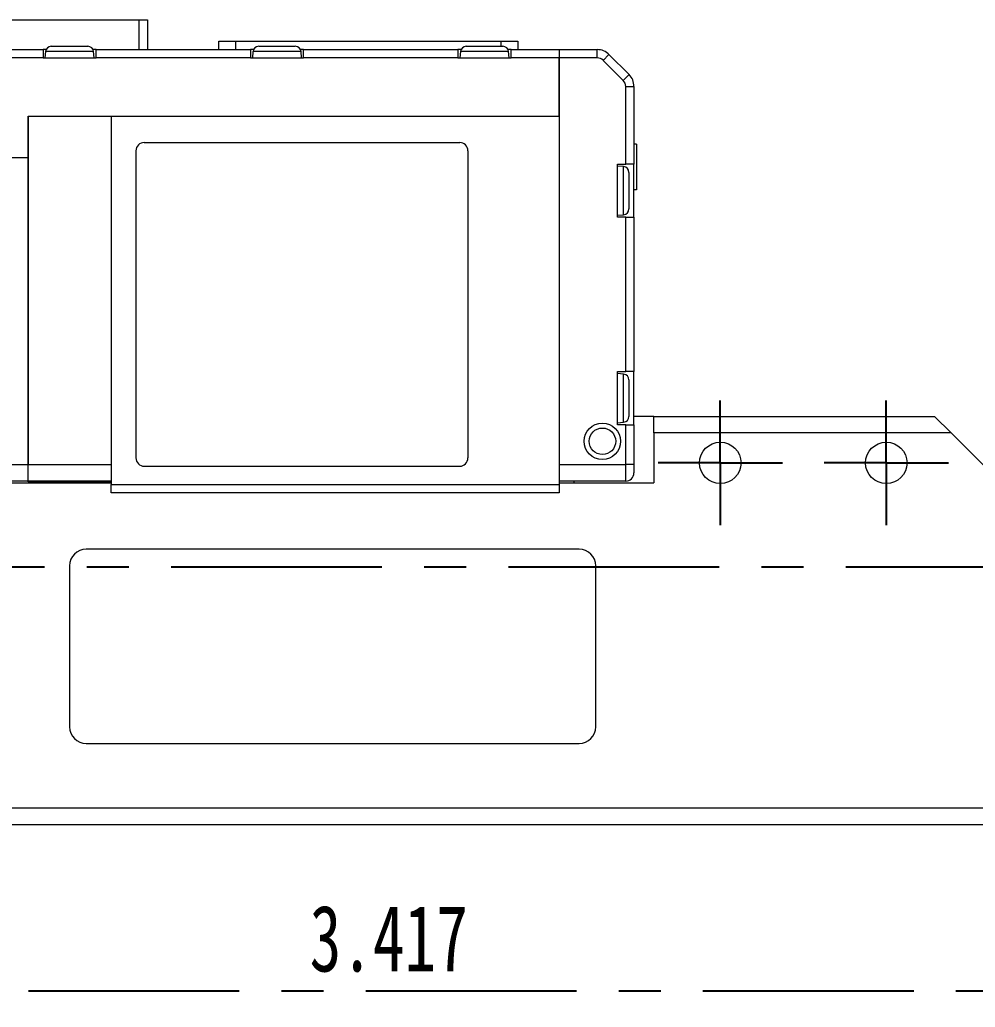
# Model space of a CAD drawing. Header units: inches. Extents: x 0.2 to 16.3, y 0.2 to 11.5.
# Drawn here: x 5.25 to 7.516, y 2.276 to 4.619 of the extents above; entities that cross this region are included whole.
import ezdxf

# ---------------------------------------------------------------- set-up
doc = ezdxf.new("R2010")
doc.units = ezdxf.units.IN
doc.header["$MEASUREMENT"] = 0
doc.linetypes.add('CENTERX2', pattern=[0.8, 0.5, -0.1, 0.1, -0.1])
doc.layers.add('CENTER_LINE', color=7, linetype='CENTERX2')
doc.styles.add('SLDTEXTSTYLE0', font='TXT', dxfattribs={"width": 0.7})
doc.dimstyles.new('SLDDIMSTYLE0', dxfattribs={"dimtxt": 0.15748, "dimasz": 0.13, "dimexe": 0, "dimexo": 0.0625, "dimgap": 0.03937, "dimtad": 1, "dimdec": 3, "dimrnd": 1e-09, "dimzin": 12, "dimdsep": 46, "dimtxsty": 'SLDTEXTSTYLE0', "dimsah": 1, "dimcen": 0.09, "dimadec": 0, "dimazin": 3, "dimtfac": 1, "dimtdec": 3, "dimtofl": 0, "dimtmove": 0, "dimatfit": 3, "dimfxl": 1, "dimfrac": 2, "dimtolj": 1, "dimtzin": 12, "dimarcsym": 0})

# ---------------------------------------------------------------- blocks, each defined once
blk = doc.blocks.new('_D_32')
at = {"layer": 'CENTER_LINE'}
for p, q in [((4.4706, 3.1187), (4.4706, 2.2762)), ((7.8879, 2.6777), (7.8879, 2.2762)), ((4.4706, 2.3155), (7.8879, 2.3155))]:
    blk.add_line(p, q, dxfattribs=at)
for points in [[(4.4706, 2.3155), (4.6006, 2.2955), (4.6006, 2.3355)], [(7.8879, 2.3155), (7.7579, 2.3355), (7.7579, 2.2955)]]:
    blk.add_solid(points, dxfattribs=at)
at = {"layer": 'CENTER_LINE', "insert": (5.9378, 2.5185), "char_height": 0.15748, "attachment_point": 1, "style": 'SLDTEXTSTYLE0'}
blk.add_mtext('3.417', dxfattribs=at)
blk = doc.blocks.new('SW_CENTERMARKSYMBOL_6')
at = {"layer": 'CENTER_LINE', "color": 0}
for p, q in [((0, 0.0984), (0, 0.1476)), ((0, 0), (0, 0.0984)), ((-0.0984, 0), (-0.1476, 0)), ((0, 0), (-0.0984, 0)), ((0, 0), (0, -0.0984)), ((0, 0), (0.0984, 0)), ((0.0984, 0), (0.1476, 0)), ((0, -0.0984), (0, -0.1476))]:
    blk.add_line(p, q, dxfattribs=at)
blk = doc.blocks.new('SW_CENTERMARKSYMBOL_7')
at = {"layer": 'CENTER_LINE', "color": 0}
for p, q in [((0, 0.0984), (0, 0.1476)), ((0, 0), (0, 0.0984)), ((-0.0984, 0), (-0.1476, 0)), ((0, 0), (-0.0984, 0)), ((0, 0), (0, -0.0984)), ((0, 0), (0.0984, 0)), ((0.0984, 0), (0.1476, 0)), ((0, -0.0984), (0, -0.1476))]:
    blk.add_line(p, q, dxfattribs=at)

msp = doc.modelspace()

# ---------------------------------------------------------------- linework, layer by layer
at = {"color": 7, "linetype": 'Continuous', "lineweight": 18}
for p, q in [((5.0966, 4.6187), (5.5336, 4.6187)), ((5.5336, 4.5478), (5.5336, 4.6187)), ((5.5336, 4.6187), (5.5533, 4.6187)), ((5.5533, 4.6187), (5.5533, 4.5478)), ((5.1005, 4.5478), (5.3053, 4.5478)), ((5.3053, 4.5478), (5.3053, 4.5281)), ((5.3125, 4.5478), (5.3053, 4.5478)), ((5.3249, 4.5557), (5.392, 4.5557)), ((5.392, 4.5557), (5.4116, 4.5557)), ((5.4312, 4.5478), (5.424, 4.5478)), ((5.4312, 4.5281), (5.4312, 4.5478)), ((5.4312, 4.5478), (5.7974, 4.5478)), ((5.7226, 4.5478), (5.7226, 4.5675)), ((5.7226, 4.5675), (5.762, 4.5675)), ((5.762, 4.5675), (5.762, 4.5478)), ((5.762, 4.5675), (6.3919, 4.5675)), ((5.7974, 4.5478), (5.7974, 4.5281)), ((5.8046, 4.5478), (5.7974, 4.5478)), ((5.8171, 4.5557), (5.8841, 4.5557)), ((5.8841, 4.5557), (5.9037, 4.5557)), ((5.9234, 4.5478), (5.9162, 4.5478)), ((5.9234, 4.5281), (5.9234, 4.5478)), ((5.9234, 4.5478), (6.2895, 4.5478)), ((6.2895, 4.5478), (6.2895, 4.5281)), ((6.2967, 4.5478), (6.2895, 4.5478)), ((6.3092, 4.5557), (6.3762, 4.5557)), ((6.3762, 4.5557), (6.3958, 4.5557)), ((6.3919, 4.5675), (6.4312, 4.5675)), ((6.4155, 4.5478), (6.4083, 4.5478)), ((6.4155, 4.5281), (6.4155, 4.5478)), ((6.4155, 4.5478), (6.5297, 4.5478)), ((6.4312, 4.5675), (6.4312, 4.5478)), ((6.5297, 4.5478), (6.5297, 4.5281)), ((6.5297, 4.5478), (6.6197, 4.5478)), ((6.6197, 4.5281), (6.6197, 4.5478)), ((5.3053, 4.5281), (5.1005, 4.5281)), ((5.3053, 4.5281), (5.4312, 4.5281)), ((5.3112, 4.5431), (5.3099, 4.5281)), ((5.4266, 4.5281), (5.4253, 4.5431)), ((5.7974, 4.5281), (5.4312, 4.5281)), ((5.7974, 4.5281), (5.9234, 4.5281)), ((5.8033, 4.5431), (5.802, 4.5281)), ((5.9187, 4.5281), (5.9174, 4.5431)), ((6.2895, 4.5281), (5.9234, 4.5281)), ((6.2895, 4.5281), (6.4155, 4.5281)), ((6.2955, 4.5431), (6.2941, 4.5281)), ((6.4109, 4.5281), (6.4096, 4.5431)), ((6.5297, 4.5281), (6.4155, 4.5281)), ((6.5297, 4.3903), (6.5297, 4.5281)), ((6.5297, 4.5281), (6.5297, 3.5636)), ((6.6197, 4.5281), (6.5297, 4.5281)), ((6.6336, 4.5224), (6.6475, 4.5363)), ((6.6814, 4.4746), (6.6336, 4.5224)), ((6.6475, 4.5363), (6.6461, 4.5377)), ((6.6475, 4.5363), (6.6953, 4.4885)), ((6.6814, 4.4746), (6.6953, 4.4885)), ((6.6872, 4.2762), (6.6872, 4.4607)), ((6.6872, 4.4607), (6.7068, 4.4607)), ((6.7068, 4.4607), (6.7068, 4.2762)), ((5.2698, 4.3903), (6.5297, 4.3903)), ((5.2698, 4.2919), (5.2698, 4.3903)), ((5.2698, 4.3903), (5.2698, 3.5636)), ((5.2698, 4.3903), (5.4667, 4.3903)), ((5.4667, 4.3903), (5.4667, 3.5636)), ((5.4667, 4.3903), (6.5297, 4.3903)), ((5.4667, 4.3903), (5.4667, 3.5163)), ((6.5297, 4.3903), (6.5297, 3.5163)), ((5.5454, 4.3274), (6.2935, 4.3274)), ((6.7127, 4.3234), (6.7068, 4.3234)), ((6.7127, 4.3234), (6.7127, 4.2151)), ((5.1005, 4.2919), (5.2698, 4.2919)), ((5.2698, 3.5636), (5.2698, 4.2919)), ((5.5257, 4.3077), (5.5257, 3.5793)), ((6.3131, 4.3077), (6.3131, 3.5793)), ((6.6675, 4.2762), (6.6872, 4.2762)), ((6.6675, 4.1502), (6.6675, 4.2762)), ((6.6824, 4.2702), (6.6675, 4.2715)), ((6.7068, 4.2762), (6.6872, 4.2762)), ((6.7068, 4.1502), (6.7068, 4.2762)), ((6.695, 4.2565), (6.695, 4.1966)), ((6.695, 4.1966), (6.695, 4.1699)), ((6.7127, 4.2151), (6.7068, 4.2151)), ((6.6675, 4.1548), (6.6824, 4.1561)), ((6.6872, 4.1502), (6.6675, 4.1502)), ((6.6872, 3.784), (6.6872, 4.1502)), ((6.6872, 4.1502), (6.7068, 4.1502)), ((6.7068, 4.1502), (6.7068, 3.784)), ((6.6675, 3.784), (6.6872, 3.784)), ((6.6675, 3.6581), (6.6675, 3.784)), ((6.6824, 3.7781), (6.6675, 3.7794)), ((6.7068, 3.784), (6.6872, 3.784)), ((6.7068, 3.6581), (6.7068, 3.784)), ((6.695, 3.7644), (6.695, 3.7045)), ((6.695, 3.7045), (6.695, 3.6777)), ((6.6675, 3.6627), (6.6824, 3.664)), ((6.6872, 3.6581), (6.6675, 3.6581)), ((6.6872, 3.5636), (6.6872, 3.6581)), ((6.6872, 3.6581), (6.7068, 3.6581)), ((6.7541, 3.6777), (6.7068, 3.6777)), ((6.7068, 3.6581), (6.7068, 3.5636)), ((6.7541, 3.6777), (7.4194, 3.6777)), ((6.7541, 3.6384), (6.7541, 3.6777)), ((7.4194, 3.6777), (7.4588, 3.6384)), ((6.7541, 3.6384), (6.7541, 3.5203)), ((7.4588, 3.6384), (6.7541, 3.6384)), ((7.5769, 3.5203), (7.4588, 3.6384)), ((5.0809, 3.5636), (5.2698, 3.5636)), ((5.2698, 3.5636), (5.4667, 3.5636)), ((5.2698, 3.5242), (5.2698, 3.5636)), ((6.5297, 3.5636), (6.6872, 3.5636)), ((6.7068, 3.5636), (6.6872, 3.5636)), ((6.6872, 3.5242), (6.6872, 3.5636)), ((6.7068, 3.5636), (6.7068, 3.5439)), ((5.5454, 3.5596), (6.2935, 3.5596)), ((5.0533, 3.5203), (5.4667, 3.5203)), ((5.2698, 3.5242), (5.0809, 3.5242)), ((5.4667, 3.5242), (5.2698, 3.5242)), ((5.2698, 3.5222), (5.2698, 3.5242)), ((5.4667, 3.5222), (5.2698, 3.5222)), ((5.4667, 3.5163), (6.5297, 3.5163)), ((5.4667, 3.4966), (5.4667, 3.5163)), ((6.6872, 3.5242), (6.5297, 3.5242)), ((6.5297, 3.5203), (6.7541, 3.5203)), ((6.5297, 3.5163), (6.5297, 3.4966)), ((6.5651, 3.5203), (6.5651, 3.5242)), ((6.5297, 3.4966), (5.4667, 3.4966)), ((6.5769, 3.3628), (5.4076, 3.3628)), ((5.3683, 3.3234), (5.3683, 2.9415)), ((6.6163, 2.9415), (6.6163, 3.3234)), ((5.4076, 2.9021), (6.5769, 2.9021)), ((7.7698, 2.7486), (5.0533, 2.7486)), ((7.7698, 2.7092), (5.0533, 2.7092))]:
    msp.add_line(p, q, dxfattribs=at)
at = {"color": 8, "linetype": 'Continuous', "lineweight": 18}
for p, q in [((6.3919, 4.5557), (6.3919, 4.5675)), ((5.3995, 4.5431), (5.3112, 4.5431)), ((5.4253, 4.5431), (5.3995, 4.5431)), ((5.8916, 4.5431), (5.8033, 4.5431)), ((5.9174, 4.5431), (5.8916, 4.5431)), ((6.3837, 4.5431), (6.2955, 4.5431)), ((6.4096, 4.5431), (6.3837, 4.5431)), ((6.6824, 4.1913), (6.6824, 4.2702)), ((6.6824, 4.1561), (6.6824, 4.1913)), ((6.6824, 3.6992), (6.6824, 3.7781)), ((6.6824, 3.664), (6.6824, 3.6992))]:
    msp.add_line(p, q, dxfattribs=at)
at = {"color": 7, "linetype": 'Continuous', "lineweight": 18}
for centre, radius in [((6.632, 3.6187), 0.0433), ((6.632, 3.6187), 0.0315), ((6.9116, 3.5675), 0.0492), ((7.3053, 3.5675), 0.0492)]:
    msp.add_circle(centre, radius, dxfattribs=at)
for centre, radius, start, end in [((5.3249, 4.5419), 0.0138, 90, 175), ((5.4116, 4.5419), 0.0138, 5, 90), ((5.8171, 4.5419), 0.0138, 90, 175), ((5.9037, 4.5419), 0.0138, 5, 90), ((6.3092, 4.5419), 0.0138, 90, 175), ((6.3958, 4.5419), 0.0138, 5, 90), ((6.6197, 4.5085), 0.0394, 45, 90), ((6.6197, 4.5085), 0.0197, 45, 90), ((6.6675, 4.4607), 0.0197, 0, 45), ((6.6675, 4.4607), 0.0394, 0, 45), ((5.5454, 4.3077), 0.0197, 90, 180), ((6.2935, 4.3077), 0.0197, 0, 90), ((6.6812, 4.2565), 0.0138, 0, 85), ((6.6812, 4.1699), 0.0138, 275, 0), ((6.6812, 3.7644), 0.0138, 0, 85), ((6.6812, 3.6777), 0.0138, 275, 360), ((5.5454, 3.5793), 0.0197, 180, 270), ((6.2935, 3.5793), 0.0197, 270, 360), ((6.6872, 3.5439), 0.0197, 270, 0), ((5.4076, 3.3234), 0.0394, 90, 180), ((6.5769, 3.3234), 0.0394, 0, 90), ((5.4076, 2.9415), 0.0394, 180, 270), ((6.5769, 2.9415), 0.0394, 270, 0)]:
    msp.add_arc(centre, radius, start, end, dxfattribs=at)
at = {"layer": 'CENTER_LINE'}
msp.add_line((9.309, 3.3203), (4.1479, 3.3203), dxfattribs=at)

# ---------------------------------------------------------------- block references
for name, p in [('SW_CENTERMARKSYMBOL_6', (6.9116, 3.5675)), ('SW_CENTERMARKSYMBOL_7', (7.3053, 3.5675))]:
    msp.add_blockref(name, p, dxfattribs=at)

# ---------------------------------------------------------------- dimensions: what is measured, and where the dimension line sits
dim = msp.add_linear_dim(base=(7.8879, 2.3155), p1=(4.4706, 3.1581), p2=(7.8879, 2.7171), dimstyle='SLDDIMSTYLE0', dxfattribs=at)
dim.commit()
dim.dimension.update_dxf_attribs({"geometry": '_D_32', "text_midpoint": (6.1793, 2.3155), "dimtype": 160})

doc.saveas('drawing.dxf')
